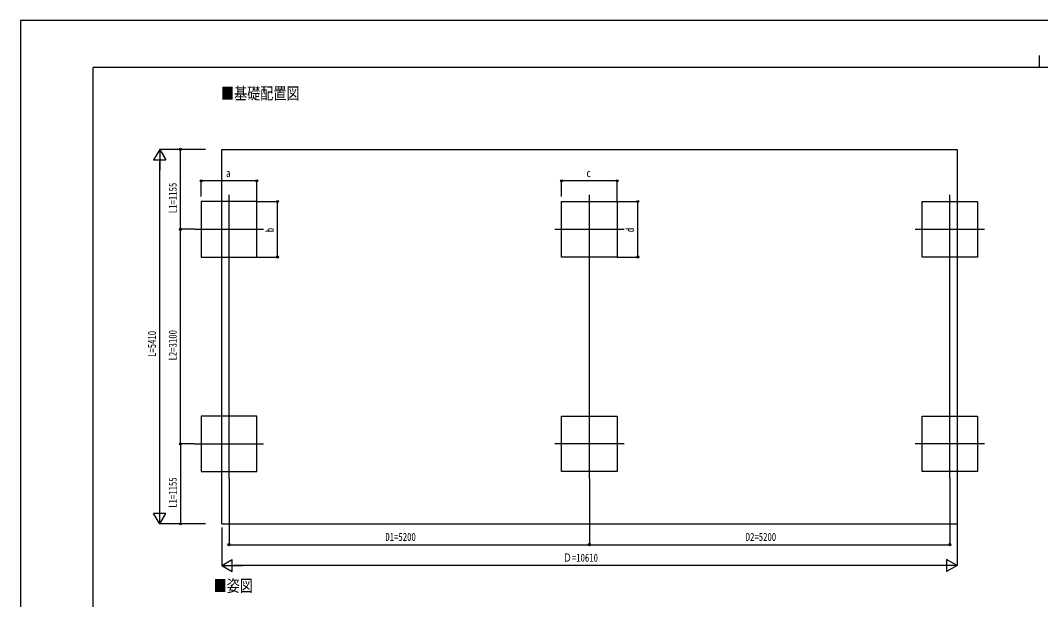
# Model space of a CAD drawing. Units: millimetres, scale not verified. Extents: x -14718 to 14718, y -10396 to 10396.
# Drawn here: x -14718 to 4, y 2030 to 10396 of the extents above; entities that cross this region are included whole.
import ezdxf
from ezdxf.enums import TextEntityAlignment as Align

# ---------------------------------------------------------------- set-up
doc = ezdxf.new("R2010")
doc.units = ezdxf.units.MM
doc.header["$LTSCALE"] = 50
for name, color, linetype in [('0-2_USER1', 3, 'Continuous'), ('0-3_YKK_12', 2, 'Continuous'), ('0-4_YKK_A1', 4, 'Continuous'), ('0-5_YKK_D', 6, 'Continuous'), ('0-6_YKK_ZWAK', 7, 'Continuous')]:
    doc.layers.add(name, color=color, linetype=linetype)
doc.styles.add('ＭＳ ゴシック', font='')
doc.styles.get('ＭＳ ゴシック').set_extended_font_data('MS Gothic')

msp = doc.modelspace()

# ---------------------------------------------------------------- linework, layer by layer
at = {"layer": '0-3_YKK_12'}
for p, q in [((-11707.43, 3778.7), (-11707.43, 7878.9)), ((-6507.43, 3778.7), (-6507.43, 7878.9)), ((-1307.43, 3778.7), (-1307.43, 7878.9)), ((-12207.43, 7378.7), (-11207.43, 7378.7)), ((-6007.43, 7377.87), (-7007.43, 7377.87)), ((-807.43, 7377.87), (-1807.43, 7377.87)), ((-12207.43, 4278.7), (-11207.43, 4278.7)), ((-6007.43, 4278.7), (-7007.43, 4278.7)), ((-807.43, 4278.7), (-1807.43, 4278.7))]:
    msp.add_line(p, q, dxfattribs=at)
at = {"layer": '0-4_YKK_A1'}
for p, q in [((-11812.43, 3123.7), (-11812.43, 8533.7)), ((-11812.43, 8533.7), (-1202.43, 8533.7)), ((-1202.43, 8533.7), (-1202.43, 3123.7)), ((-11812.43, 3123.7), (-1202.43, 3123.7))]:
    msp.add_line(p, q, dxfattribs=at)
for points in [[(-11307.43, 6978.7), (-11307.43, 7778.7), (-12107.43, 7778.7), (-12107.43, 6978.7)], [(-6907.43, 6978.7), (-6907.43, 7778.7), (-6107.43, 7778.7), (-6107.43, 6978.7)], [(-1707.43, 6978.7), (-1707.43, 7778.7), (-907.43, 7778.7), (-907.43, 6978.7)], [(-11307.43, 3878.7), (-11307.43, 4678.7), (-12107.43, 4678.7), (-12107.43, 3878.7)], [(-6907.43, 3878.7), (-6907.43, 4678.7), (-6107.43, 4678.7), (-6107.43, 3878.7)], [(-1707.43, 3878.7), (-1707.43, 4678.7), (-907.43, 4678.7), (-907.43, 3878.7)]]:
    msp.add_lwpolyline(points, close=True, dxfattribs=at)
at = {"layer": '0-5_YKK_D'}
for p, q in [((-12707.43, 8533.7), (-12794.93, 8382.15)), ((-12044.19, 8533.7), (-12708.43, 8533.7)), ((-12707.43, 8533.7), (-12619.93, 8382.15)), ((-12707.43, 8533.7), (-12707.43, 8230.59)), ((-12044.19, 8533.7), (-12408.43, 8533.7)), ((-12407.43, 7378.7), (-12407.43, 8533.7)), ((-12794.93, 8382.15), (-12619.93, 8382.15)), ((-12707.43, 3298.7), (-12707.43, 8358.7)), ((-12107.43, 7854.07), (-12107.43, 8079.7)), ((-11307.43, 8078.7), (-12107.43, 8078.7)), ((-11307.43, 7779.7), (-11307.43, 8079.7)), ((-6907.43, 7854.07), (-6907.43, 8079.7)), ((-6107.43, 8078.7), (-6907.43, 8078.7)), ((-6107.43, 7779.7), (-6107.43, 8079.7)), ((-11306.43, 7779.7), (-11006.43, 7779.7)), ((-11007.43, 6978.7), (-11007.43, 7779.7)), ((-6106.43, 7779.7), (-5806.43, 7779.7)), ((-5807.43, 6978.7), (-5807.43, 7779.7)), ((-12208.43, 7378.7), (-12408.43, 7378.7)), ((-12208.43, 7378.7), (-12408.43, 7378.7)), ((-12407.43, 4278.7), (-12407.43, 7378.7)), ((-11306.43, 6978.7), (-11006.43, 6978.7)), ((-6106.43, 6978.7), (-5806.43, 6978.7)), ((-12208.43, 4278.7), (-12408.43, 4278.7)), ((-12208.43, 4278.7), (-12408.43, 4278.7)), ((-12407.43, 4278.7), (-12407.43, 3123.7)), ((-11707.43, 3777.7), (-11707.43, 2822.7)), ((-6507.43, 3777.7), (-6507.43, 2822.7)), ((-6507.43, 3777.7), (-6507.43, 2822.7)), ((-1307.43, 3777.7), (-1307.43, 2822.7)), ((-12707.43, 3123.7), (-12707.43, 3426.81)), ((-12707.43, 3123.7), (-12794.93, 3275.25)), ((-12619.93, 3275.25), (-12794.93, 3275.25)), ((-12707.43, 3123.7), (-12619.93, 3275.25)), ((-12044.19, 3123.7), (-12708.43, 3123.7)), ((-12045.19, 3123.7), (-12408.43, 3123.7)), ((-1202.43, 3122.7), (-1202.43, 2522.7)), ((-11812.43, 3073.7), (-11812.43, 2522.7)), ((-11707.43, 2823.7), (-6507.43, 2823.7)), ((-6507.43, 2823.7), (-1307.43, 2823.7)), ((-11812.43, 2523.7), (-11660.88, 2611.2)), ((-11812.43, 2523.7), (-11660.88, 2436.2)), ((-11812.43, 2523.7), (-11509.32, 2523.7)), ((-11660.88, 2436.2), (-11660.88, 2611.2)), ((-1377.43, 2523.7), (-11637.43, 2523.7)), ((-1202.43, 2523.7), (-1505.54, 2523.7)), ((-1202.43, 2523.7), (-1353.99, 2611.2)), ((-1353.99, 2611.2), (-1353.99, 2436.2)), ((-1202.43, 2523.7), (-1353.99, 2436.2))]:
    msp.add_line(p, q, dxfattribs=at)
for centre in [(-12407.43, 8533.7), (-12107.43, 8078.7), (-11307.43, 8078.7), (-6907.43, 8078.7), (-6107.43, 8078.7), (-11007.43, 7779.7), (-5807.43, 7779.7), (-12407.43, 7378.7), (-12407.43, 7378.7), (-11007.43, 6978.7), (-5807.43, 6978.7), (-12407.43, 4278.7), (-12407.43, 4278.7), (-12407.43, 3123.7), (-11707.43, 2823.7), (-6507.43, 2823.7), (-6507.43, 2823.7), (-1307.43, 2823.7)]:
    msp.add_circle(centre, 14.88, dxfattribs=at)
at = {"layer": '0-6_YKK_ZWAK'}
for p, q in [((-17.43, 9888.7), (-17.43, 9713.7)), ((13632.57, 9713.7), (-13667.43, 9713.7)), ((-13667.43, -8836.3), (-13667.43, 9713.7))]:
    msp.add_line(p, q, dxfattribs=at)
msp.add_lwpolyline([(-14717.5, -10393.8), (14717.5, -10393.8), (14717.5, 10396.2), (-14717.5, 10396.2)], close=True, dxfattribs=at)

# ---------------------------------------------------------------- texts
at = {"layer": '0-2_USER1', "style": 'ＭＳ ゴシック', "width": 0.8}
for s, p in [('■基礎配置図', (-11823.71, 9203.9)), ('■姿図', (-11930.71, 2091.9))]:
    msp.add_text(s, height=173.2, dxfattribs=at).set_placement(p, align=Align.BOTTOM_LEFT)
at = {"layer": '0-5_YKK_D', "style": 'ＭＳ ゴシック', "width": 0.8}
for s, p in [('a', (-11749.43, 8098.7)), ('c', (-6549.43, 8098.7)), ('D1=5200', (-9451.83, 2843.7)), ('D2=5200', (-4251.83, 2843.7)), ('Ｄ=10610', (-6889.63, 2543.7))]:
    msp.add_text(s, height=115.5, dxfattribs=at).set_placement(p, align=Align.BOTTOM_LEFT)
for s, p in [('L1=1155', (-12427.43, 7611.8)), ('b', (-11027.43, 7337.2)), ('d', (-5827.43, 7337.2)), ('L=5410', (-12727.43, 5534.7)), ('L2=3100', (-12427.43, 5484.3)), ('L1=1155', (-12427.43, 3356.8))]:
    msp.add_text(s, height=115.5, rotation=90, dxfattribs=at).set_placement(p, align=Align.BOTTOM_LEFT)

doc.saveas('drawing.dxf')
